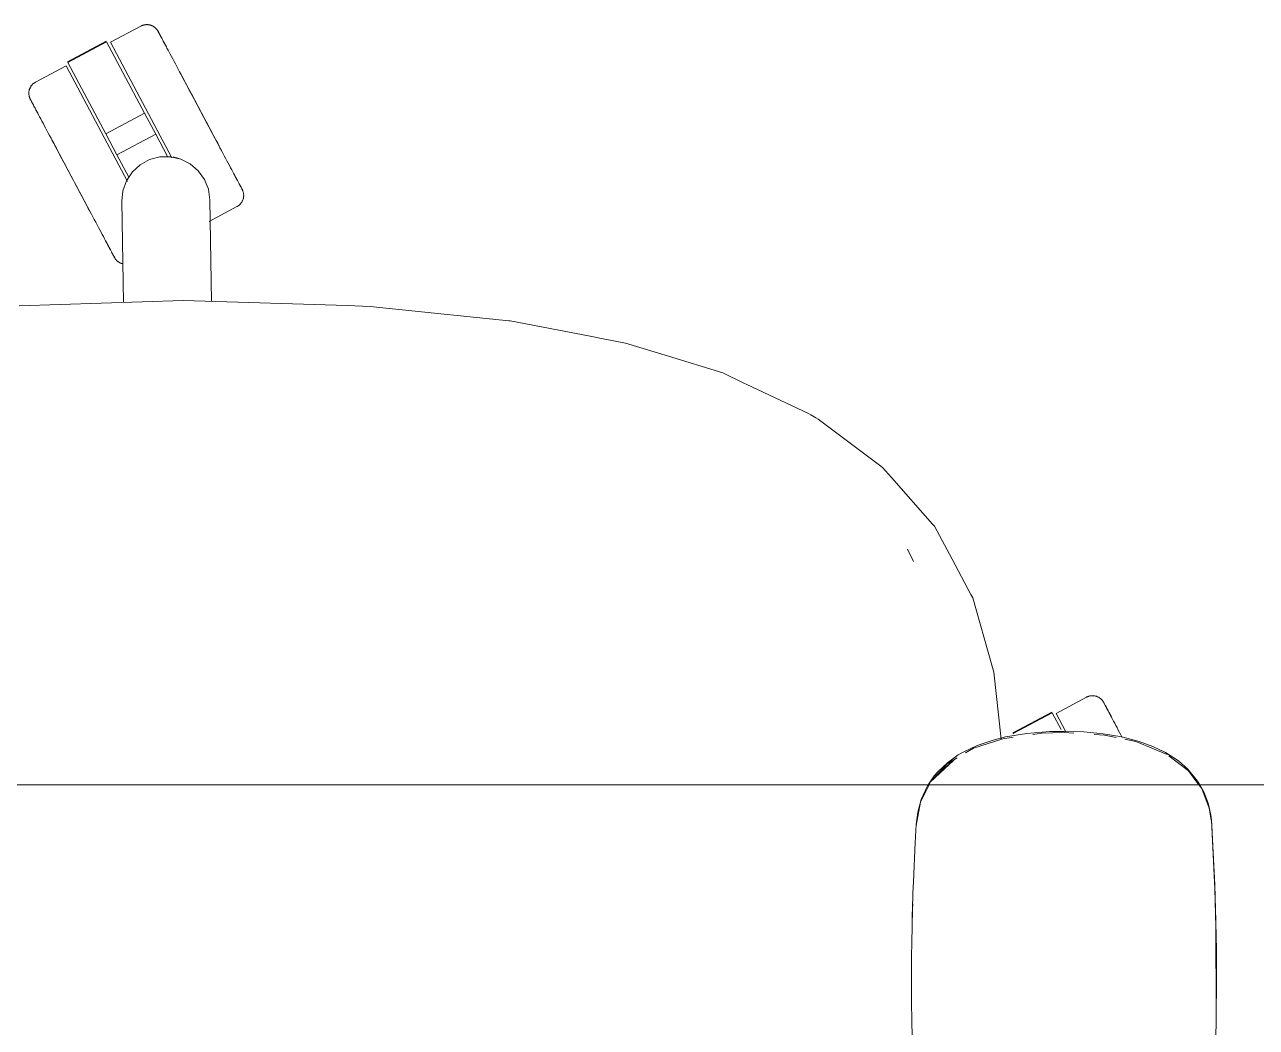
# Model space of a CAD drawing. Header units: millimetres. Extents: x 90978 to 295199, y -4084 to 97293.
# Drawn here: x 167384.1 to 167775.6, y 20077.4 to 20396.2 of the extents above; entities that cross this region are included whole.
import ezdxf

# ---------------------------------------------------------------- set-up
doc = ezdxf.new("R2010")
doc.units = ezdxf.units.MM
doc.header["$MEASUREMENT"] = 0
doc.layers.add('G-IMPT', color=8, linetype='CONTINUOUS', lineweight=9)
doc.layers.add('I-FURN', color=8, linetype='CONTINUOUS', lineweight=9)

msp = doc.modelspace()

# ---------------------------------------------------------------- linework, layer by layer
at = {"layer": 'G-IMPT'}
for p, q in [((167382.3, 20306.78), (167434.49, 20308.48)), ((167434.49, 20308.48), (167486.65, 20306.87)), ((167486.65, 20306.87), (167493.91, 20306.64)), ((167500.98, 20305.91), (167493.91, 20306.64)), ((167537.97, 20302.09), (167500.98, 20305.91)), ((167537.97, 20302.09), (167538.43, 20302)), ((167563.81, 20297.13), (167538.43, 20302)), ((167563.81, 20297.13), (167567.48, 20296.43)), ((167575.08, 20294.97), (167567.48, 20296.43)), ((167588.69, 20290.78), (167575.08, 20294.97)), ((167605.96, 20285.46), (167588.69, 20290.78)), ((167605.96, 20285.46), (167612.72, 20282.27)), ((167613.64, 20281.83), (167612.72, 20282.27)), ((167633.28, 20272.57), (167613.64, 20281.83)), ((167633.28, 20272.57), (167633.99, 20272.14)), ((167635.56, 20271.2), (167633.99, 20272.14)), ((167636.34, 20270.74), (167635.56, 20271.2)), ((167636.34, 20270.74), (167655.83, 20256.17)), ((167655.83, 20256.17), (167656.8, 20255.45)), ((167659.67, 20252.19), (167656.8, 20255.45)), ((167659.67, 20252.19), (167672.69, 20237.4)), ((167672.69, 20237.4), (167673.28, 20236.74)), ((167678.86, 20226.3), (167673.28, 20236.74)), ((167664.66, 20229.44), (167666.62, 20225.55)), ((167664.66, 20229.44), (167665.84, 20227.14)), ((167665.84, 20227.14), (167666.62, 20225.55)), ((167684.87, 20215.07), (167678.86, 20226.3)), ((167685.47, 20213.95), (167684.87, 20215.07)), ((167691.47, 20192.61), (167685.47, 20213.95)), ((167691.47, 20192.61), (167692.11, 20190.35)), ((167694.52, 20169.07), (167692.11, 20190.35)), ((167695.87, 20169.74), (167702.63, 20170.85)), ((167709.95, 20171.43), (167702.63, 20170.85)), ((167707.29, 20170.91), (167704.51, 20170.52)), ((167707.29, 20170.91), (167714.45, 20171.14)), ((167709.95, 20171.43), (167714.45, 20171.52)), ((167714.45, 20171.52), (167720.79, 20171.34)), ((167717.56, 20170.95), (167714.45, 20171.14)), ((167726.94, 20170.77), (167720.79, 20171.34)), ((167726.94, 20170.77), (167732.87, 20169.77)), ((167686.86, 20167.02), (167682.22, 20164.81)), ((167695.03, 20169.19), (167685.64, 20166.16)), ((167691.94, 20168.76), (167686.86, 20167.02)), ((167691.94, 20168.76), (167695.87, 20169.74)), ((167698.32, 20169.65), (167695.03, 20169.19)), ((167727.28, 20170.36), (167724.08, 20170.56)), ((167731, 20169.6), (167727.28, 20170.36)), ((167738.35, 20168.34), (167732.87, 20169.77)), ((167737.24, 20168.32), (167733.78, 20169.03)), ((167737.24, 20168.32), (167742.87, 20165.99)), ((167738.35, 20168.34), (167742.69, 20166.76)), ((167746.76, 20164.77), (167742.69, 20166.76)), ((167680.49, 20163.08), (167677.34, 20161.19)), ((167677.39, 20161.56), (167680.85, 20164.01)), ((167682.22, 20164.81), (167680.85, 20164.01)), ((167685.64, 20166.16), (167683.18, 20164.69)), ((167747.26, 20164.15), (167742.87, 20165.99)), ((167746.76, 20164.77), (167750.81, 20162.12)), ((167754.05, 20158.93), (167747.74, 20163.78)), ((167679.42, 20162.39), (167672.03, 20155.49)), ((167677.34, 20161.19), (167672.03, 20155.49)), ((167677.8, 20160.98), (167674.26, 20157.9)), ((167674.34, 20158.7), (167677.39, 20161.56)), ((167679.42, 20162.39), (167677.95, 20161.11)), ((167750.81, 20162.12), (167753.85, 20159.45)), ((167756.93, 20155.71), (167753.85, 20159.45)), ((167757.32, 20154.52), (167754.05, 20158.93)), ((167671.01, 20154.16), (167673.21, 20157.38)), ((167671.62, 20154.65), (167672.03, 20155.49)), ((167672.03, 20155.49), (167674.26, 20157.9)), ((167674.34, 20158.7), (167673.21, 20157.38)), ((167757.61, 20154.52), (167756.93, 20155.71)), ((167670.93, 20153.25), (167668.82, 20148.99)), ((167671.01, 20154.16), (167669.02, 20149.83)), ((167670.93, 20153.25), (167671.55, 20154.52)), ((167758.21, 20153.31), (167757.32, 20154.52)), ((167758.88, 20152.28), (167757.61, 20154.52)), ((167760.63, 20147.11), (167758.21, 20153.31)), ((167758.88, 20152.28), (167760.28, 20148.64)), ((167668.82, 20148.99), (167667.45, 20141.64)), ((167667.95, 20145.88), (167669.02, 20149.83)), ((167760.64, 20147.29), (167760.28, 20148.64)), ((167760.63, 20147.11), (167761.21, 20143.27)), ((167760.64, 20147.29), (167761.09, 20144.9)), ((167667.45, 20141.87), (167667.95, 20145.88)), ((167761.34, 20143.25), (167761.09, 20144.9)), ((167762.39, 20122.68), (167761.34, 20143.25)), ((167762.43, 20121.47), (167761.34, 20143.25)), ((167761.34, 20143.25), (167761.45, 20141.64)), ((167667.17, 20136.2), (167667.45, 20141.87)), ((167762.43, 20121.47), (167761.45, 20141.64)), ((167667.17, 20136.2), (167666.56, 20123.64)), ((167666.43, 20120.1), (167666.56, 20123.64)), ((167666.05, 20104.43), (167666.43, 20120.1)), ((167762.89, 20101.28), (167762.39, 20122.68)), ((167762.73, 20111.11), (167762.39, 20122.68)), ((167762.39, 20122.68), (167762.43, 20121.47)), ((167762.89, 20101.28), (167762.43, 20121.47)), ((167666.37, 20116.7), (167666.23, 20113.37)), ((167666.23, 20111.16), (167666.23, 20113.37)), ((167762.85, 20081.09), (167762.73, 20111.11)), ((167762.89, 20101.28), (167762.73, 20111.11)), ((167762.73, 20111.11), (167762.94, 20091.89)), ((167666.05, 20104.43), (167666, 20099.92)), ((167762.87, 20103.32), (167762.8, 20105.23)), ((167762.85, 20101.28), (167762.87, 20103.32)), ((167762.85, 20081.09), (167762.89, 20101.28)), ((167666, 20099.92), (167666.01, 20085.2)), ((167762.85, 20081.09), (167762.94, 20091.89)), ((167666.08, 20079.73), (167666.01, 20085.2)), ((167762.85, 20081.09), (167762.68, 20072.68)), ((167666.08, 20079.73), (167666.37, 20067.43))]:
    msp.add_line(p, q, dxfattribs=at)
at = {"layer": 'I-FURN'}
for p, q in [((167421.06, 20395.75), (167411.37, 20390.6)), ((167421.06, 20395.75), (167421.2, 20395.82)), ((167421.2, 20395.82), (167421.35, 20395.89)), ((167421.35, 20395.89), (167421.5, 20395.95)), ((167421.5, 20395.95), (167421.65, 20396)), ((167421.65, 20396), (167421.8, 20396.05)), ((167421.8, 20396.05), (167421.96, 20396.09)), ((167421.96, 20396.09), (167422.11, 20396.13)), ((167422.11, 20396.13), (167422.27, 20396.16)), ((167422.27, 20396.16), (167422.43, 20396.19)), ((167422.43, 20396.19), (167422.59, 20396.2)), ((167422.59, 20396.2), (167422.75, 20396.21)), ((167422.75, 20396.21), (167422.91, 20396.22)), ((167422.91, 20396.22), (167423.08, 20396.22)), ((167423.08, 20396.22), (167423.24, 20396.21)), ((167423.24, 20396.21), (167423.4, 20396.19)), ((167423.4, 20396.19), (167423.56, 20396.17)), ((167423.56, 20396.17), (167423.72, 20396.15)), ((167423.72, 20396.15), (167423.87, 20396.11)), ((167423.87, 20396.11), (167424.03, 20396.07)), ((167424.03, 20396.07), (167424.18, 20396.03)), ((167424.18, 20396.03), (167424.34, 20395.97)), ((167424.34, 20395.97), (167424.49, 20395.91)), ((167424.49, 20395.91), (167424.63, 20395.85)), ((167424.63, 20395.85), (167424.78, 20395.78)), ((167424.78, 20395.78), (167424.92, 20395.7)), ((167424.92, 20395.7), (167425.06, 20395.62)), ((167425.06, 20395.62), (167425.2, 20395.53)), ((167425.2, 20395.53), (167425.33, 20395.44)), ((167425.33, 20395.44), (167425.46, 20395.34)), ((167425.46, 20395.34), (167425.58, 20395.24)), ((167425.58, 20395.24), (167425.7, 20395.13)), ((167425.7, 20395.13), (167425.82, 20395.02)), ((167425.82, 20395.02), (167425.93, 20394.9)), ((167425.93, 20394.9), (167426.03, 20394.78)), ((167426.03, 20394.78), (167426.13, 20394.66)), ((167426.13, 20394.66), (167426.23, 20394.53)), ((167426.23, 20394.53), (167426.32, 20394.4)), ((167426.32, 20394.4), (167426.41, 20394.26)), ((167426.41, 20394.26), (167426.49, 20394.12)), ((167426.49, 20394.12), (167426.51, 20394.08)), ((167426.51, 20394.08), (167426.52, 20394.06)), ((167426.51, 20394.07), (167426.51, 20394.08)), ((167426.53, 20394.03), (167426.51, 20394.07)), ((167426.52, 20394.06), (167426.55, 20394)), ((167426.58, 20393.95), (167426.53, 20394.03)), ((167426.55, 20394), (167426.6, 20393.9)), ((167426.64, 20393.83), (167426.58, 20393.95)), ((167426.6, 20393.9), (167426.68, 20393.76)), ((167426.73, 20393.67), (167426.64, 20393.83)), ((167426.68, 20393.76), (167426.77, 20393.58)), ((167410.05, 20390.95), (167397.69, 20384.38)), ((167397.78, 20384.21), (167410.14, 20390.78)), ((167410.14, 20390.78), (167422.22, 20368.07)), ((167411.37, 20390.6), (167430.89, 20353.88)), ((167426.83, 20393.47), (167426.73, 20393.67)), ((167426.77, 20393.58), (167426.89, 20393.36)), ((167426.96, 20393.23), (167426.83, 20393.47)), ((167426.89, 20393.36), (167427.03, 20393.1)), ((167427.11, 20392.95), (167426.96, 20393.23)), ((167427.03, 20393.1), (167427.19, 20392.8)), ((167427.28, 20392.63), (167427.11, 20392.95)), ((167427.19, 20392.8), (167427.36, 20392.47)), ((167427.47, 20392.27), (167427.28, 20392.63)), ((167427.36, 20392.47), (167427.56, 20392.1)), ((167427.68, 20391.88), (167427.47, 20392.27)), ((167427.56, 20392.1), (167427.78, 20391.69)), ((167427.91, 20391.45), (167427.68, 20391.88)), ((167427.78, 20391.69), (167428.02, 20391.24)), ((167428.15, 20390.98), (167427.91, 20391.45)), ((167428.02, 20391.24), (167428.27, 20390.76)), ((167428.42, 20390.48), (167428.15, 20390.98)), ((167428.27, 20390.76), (167428.55, 20390.24)), ((167428.7, 20389.95), (167428.42, 20390.48)), ((167428.55, 20390.24), (167428.84, 20389.69)), ((167429.01, 20389.38), (167428.7, 20389.95)), ((167428.84, 20389.69), (167429.15, 20389.11)), ((167429.33, 20388.78), (167429.01, 20389.38)), ((167429.66, 20388.14), (167429.33, 20388.78)), ((167430.02, 20387.48), (167429.66, 20388.14)), ((167430.39, 20386.79), (167430.02, 20387.48)), ((167430.77, 20386.06), (167430.39, 20386.79)), ((167431.17, 20385.31), (167430.77, 20386.06)), ((167397.24, 20383.09), (167387.56, 20377.94)), ((167397.24, 20383.09), (167416.78, 20346.34)), ((167409.85, 20361.5), (167397.78, 20384.21)), ((167431.58, 20384.54), (167431.17, 20385.31)), ((167432.01, 20383.74), (167431.58, 20384.54)), ((167432.45, 20382.91), (167432.01, 20383.74)), ((167432.9, 20382.07), (167432.45, 20382.91)), ((167433.36, 20381.2), (167432.9, 20382.07)), ((167433.83, 20380.31), (167433.36, 20381.2)), ((167434.31, 20379.4), (167433.83, 20380.31)), ((167434.05, 20379.9), (167434.54, 20378.98)), ((167434.8, 20378.48), (167434.31, 20379.4)), ((167434.54, 20378.98), (167435.03, 20378.05)), ((167435.3, 20377.54), (167434.8, 20378.48)), ((167385.42, 20374.5), (167385.43, 20374.66)), ((167385.42, 20374.34), (167385.42, 20374.5)), ((167385.42, 20374.18), (167385.42, 20374.34)), ((167385.44, 20374.02), (167385.42, 20374.18)), ((167385.43, 20374.66), (167385.45, 20374.82)), ((167385.45, 20374.82), (167385.47, 20374.98)), ((167385.47, 20374.98), (167385.49, 20375.14)), ((167385.49, 20375.14), (167385.53, 20375.3)), ((167385.53, 20375.3), (167385.57, 20375.46)), ((167385.57, 20375.46), (167385.61, 20375.61)), ((167385.61, 20375.61), (167385.67, 20375.76)), ((167385.67, 20375.76), (167385.72, 20375.91)), ((167385.72, 20375.91), (167385.79, 20376.06)), ((167385.79, 20376.06), (167385.86, 20376.21)), ((167385.86, 20376.21), (167385.94, 20376.35)), ((167385.94, 20376.35), (167386.02, 20376.49)), ((167386.02, 20376.49), (167386.1, 20376.62)), ((167386.1, 20376.62), (167386.2, 20376.76)), ((167386.2, 20376.76), (167386.29, 20376.88)), ((167386.29, 20376.88), (167386.4, 20377.01)), ((167386.4, 20377.01), (167386.51, 20377.13)), ((167386.51, 20377.13), (167386.62, 20377.24)), ((167386.62, 20377.24), (167386.73, 20377.35)), ((167386.73, 20377.35), (167386.86, 20377.46)), ((167386.86, 20377.46), (167386.98, 20377.56)), ((167386.98, 20377.56), (167387.11, 20377.66)), ((167387.11, 20377.66), (167387.24, 20377.75)), ((167387.24, 20377.75), (167387.38, 20377.83)), ((167387.38, 20377.83), (167387.52, 20377.91)), ((167387.52, 20377.91), (167387.56, 20377.94)), ((167435.03, 20378.05), (167435.53, 20377.11)), ((167435.81, 20376.59), (167435.3, 20377.54)), ((167435.53, 20377.11), (167436.04, 20376.15)), ((167436.32, 20375.63), (167435.81, 20376.59)), ((167436.04, 20376.15), (167436.56, 20375.18)), ((167436.84, 20374.65), (167436.32, 20375.63)), ((167436.56, 20375.18), (167437.08, 20374.2)), ((167437.36, 20373.67), (167436.84, 20374.65)), ((167437.08, 20374.2), (167437.6, 20373.22)), ((167385.45, 20373.86), (167385.44, 20374.02)), ((167385.48, 20373.7), (167385.45, 20373.86)), ((167385.51, 20373.54), (167385.48, 20373.7)), ((167385.54, 20373.39), (167385.51, 20373.54)), ((167385.59, 20373.23), (167385.54, 20373.39)), ((167385.64, 20373.08), (167385.59, 20373.23)), ((167385.69, 20372.92), (167385.64, 20373.08)), ((167385.75, 20372.78), (167385.69, 20372.92)), ((167385.82, 20372.63), (167385.75, 20372.78)), ((167385.89, 20372.48), (167385.82, 20372.63)), ((167385.92, 20372.44), (167385.89, 20372.48)), ((167385.89, 20372.48), (167385.89, 20372.48)), ((167385.89, 20372.48), (167385.9, 20372.46)), ((167385.9, 20372.46), (167385.93, 20372.4)), ((167385.96, 20372.36), (167385.92, 20372.44)), ((167385.93, 20372.4), (167385.99, 20372.3)), ((167386.03, 20372.23), (167385.96, 20372.36)), ((167385.99, 20372.3), (167386.06, 20372.16)), ((167386.11, 20372.07), (167386.03, 20372.23)), ((167386.06, 20372.16), (167386.16, 20371.98)), ((167386.22, 20371.87), (167386.11, 20372.07)), ((167386.16, 20371.98), (167386.27, 20371.76)), ((167386.35, 20371.63), (167386.22, 20371.87)), ((167386.27, 20371.76), (167386.41, 20371.51)), ((167386.5, 20371.35), (167386.35, 20371.63)), ((167386.41, 20371.51), (167386.57, 20371.21)), ((167386.66, 20371.03), (167386.5, 20371.35)), ((167386.57, 20371.21), (167386.75, 20370.87)), ((167386.85, 20370.68), (167386.66, 20371.03)), ((167386.75, 20370.87), (167386.95, 20370.5)), ((167387.06, 20370.28), (167386.85, 20370.68)), ((167386.95, 20370.5), (167387.16, 20370.09)), ((167387.29, 20369.85), (167387.06, 20370.28)), ((167437.89, 20372.68), (167437.36, 20373.67)), ((167437.6, 20373.22), (167438.13, 20372.22)), ((167438.42, 20371.68), (167437.89, 20372.68)), ((167438.13, 20372.22), (167438.66, 20371.22)), ((167438.95, 20370.68), (167438.42, 20371.68)), ((167438.66, 20371.22), (167439.19, 20370.22)), ((167439.48, 20369.68), (167438.95, 20370.68)), ((167387.16, 20370.09), (167387.4, 20369.64)), ((167387.54, 20369.39), (167387.29, 20369.85)), ((167387.4, 20369.64), (167387.66, 20369.16)), ((167387.8, 20368.89), (167387.54, 20369.39)), ((167387.66, 20369.16), (167387.93, 20368.65)), ((167388.09, 20368.35), (167387.8, 20368.89)), ((167387.93, 20368.65), (167388.23, 20368.09)), ((167388.39, 20367.78), (167388.09, 20368.35)), ((167388.23, 20368.09), (167388.54, 20367.51)), ((167388.54, 20367.51), (167388.86, 20366.89)), ((167388.86, 20366.89), (167389.21, 20366.25)), ((167409.85, 20361.5), (167422.22, 20368.07)), ((167422.22, 20368.07), (167425.75, 20361.43)), ((167439.19, 20370.22), (167439.73, 20369.21)), ((167440.02, 20368.67), (167439.48, 20369.68)), ((167439.73, 20369.21), (167440.26, 20368.21)), ((167440.55, 20367.67), (167440.02, 20368.67)), ((167440.26, 20368.21), (167440.8, 20367.21)), ((167441.09, 20366.66), (167440.55, 20367.67)), ((167440.8, 20367.21), (167441.33, 20366.2)), ((167441.62, 20365.66), (167441.09, 20366.66)), ((167389.21, 20366.25), (167389.57, 20365.57)), ((167389.57, 20365.57), (167389.95, 20364.86)), ((167389.95, 20364.86), (167390.34, 20364.13)), ((167390.34, 20364.13), (167390.74, 20363.36)), ((167390.74, 20363.36), (167391.16, 20362.58)), ((167391.16, 20362.58), (167391.59, 20361.76)), ((167441.33, 20366.2), (167441.86, 20365.21)), ((167442.14, 20364.67), (167441.62, 20365.66)), ((167441.86, 20365.21), (167442.39, 20364.22)), ((167442.67, 20363.68), (167442.14, 20364.67)), ((167442.39, 20364.22), (167442.91, 20363.23)), ((167443.19, 20362.7), (167442.67, 20363.68)), ((167442.91, 20363.23), (167443.43, 20362.26)), ((167443.71, 20361.74), (167443.19, 20362.7)), ((167391.59, 20361.76), (167392.04, 20360.93)), ((167392.28, 20360.47), (167391.83, 20361.32)), ((167392.04, 20360.93), (167392.49, 20360.07)), ((167392.74, 20359.6), (167392.28, 20360.47)), ((167392.49, 20360.07), (167392.96, 20359.2)), ((167393.21, 20358.71), (167392.74, 20359.6)), ((167392.96, 20359.2), (167393.43, 20358.3)), ((167393.7, 20357.81), (167393.21, 20358.71)), ((167413.38, 20354.86), (167409.85, 20361.5)), ((167413.38, 20354.86), (167425.75, 20361.43)), ((167425.75, 20361.43), (167429.54, 20354.29)), ((167443.43, 20362.26), (167443.94, 20361.29)), ((167444.21, 20360.78), (167443.71, 20361.74)), ((167443.94, 20361.29), (167444.45, 20360.34)), ((167444.72, 20359.83), (167444.21, 20360.78)), ((167444.45, 20360.34), (167444.94, 20359.41)), ((167445.21, 20358.91), (167444.72, 20359.83)), ((167444.94, 20359.41), (167445.44, 20358.48)), ((167445.7, 20357.99), (167445.21, 20358.91)), ((167393.43, 20358.3), (167393.92, 20357.39)), ((167394.19, 20356.89), (167393.7, 20357.81)), ((167393.92, 20357.39), (167394.41, 20356.46)), ((167394.68, 20355.95), (167394.19, 20356.89)), ((167394.41, 20356.46), (167394.92, 20355.51)), ((167395.19, 20355), (167394.68, 20355.95)), ((167394.92, 20355.51), (167395.43, 20354.55)), ((167395.7, 20354.03), (167395.19, 20355)), ((167417.18, 20347.71), (167413.38, 20354.86)), ((167445.44, 20358.48), (167445.92, 20357.58)), ((167446.17, 20357.1), (167445.7, 20357.99)), ((167445.92, 20357.58), (167446.39, 20356.69)), ((167446.64, 20356.22), (167446.17, 20357.1)), ((167446.39, 20356.69), (167446.85, 20355.82)), ((167447.09, 20355.36), (167446.64, 20356.22)), ((167446.85, 20355.82), (167447.3, 20354.97)), ((167447.54, 20354.53), (167447.09, 20355.36)), ((167395.43, 20354.55), (167395.94, 20353.59)), ((167396.22, 20353.06), (167395.7, 20354.03)), ((167395.94, 20353.59), (167396.46, 20352.61)), ((167396.74, 20352.08), (167396.22, 20353.06)), ((167396.46, 20352.61), (167396.99, 20351.62)), ((167397.27, 20351.08), (167396.74, 20352.08)), ((167396.99, 20351.62), (167397.51, 20350.63)), ((167397.8, 20350.09), (167397.27, 20351.08)), ((167418.32, 20349.39), (167420.81, 20351.67)), ((167420.81, 20351.67), (167423.77, 20353.29)), ((167423.77, 20353.29), (167427.03, 20354.16)), ((167427.03, 20354.16), (167430.4, 20354.22)), ((167430.4, 20354.22), (167433.69, 20353.47)), ((167433.69, 20353.47), (167436.7, 20351.95)), ((167436.7, 20351.95), (167439.27, 20349.76)), ((167447.97, 20353.71), (167447.54, 20354.53)), ((167448.39, 20352.93), (167447.97, 20353.71)), ((167448.79, 20352.17), (167448.39, 20352.93)), ((167449.19, 20351.43), (167448.79, 20352.17)), ((167449.56, 20350.72), (167449.19, 20351.43)), ((167449.92, 20350.05), (167449.56, 20350.72)), ((167397.51, 20350.63), (167398.05, 20349.63)), ((167398.33, 20349.09), (167397.8, 20350.09)), ((167398.05, 20349.63), (167398.58, 20348.62)), ((167398.87, 20348.08), (167398.33, 20349.09)), ((167398.58, 20348.62), (167399.11, 20347.62)), ((167399.4, 20347.08), (167398.87, 20348.08)), ((167399.11, 20347.62), (167399.65, 20346.61)), ((167399.94, 20346.07), (167399.4, 20347.08)), ((167416.46, 20346.58), (167418.32, 20349.39)), ((167439.27, 20349.76), (167441.23, 20347.02)), ((167441.23, 20347.02), (167442.48, 20343.88)), ((167450.27, 20349.4), (167449.92, 20350.05)), ((167450.59, 20348.78), (167450.27, 20349.4)), ((167450.9, 20348.2), (167450.59, 20348.78)), ((167450.74, 20348.51), (167451.04, 20347.94)), ((167451.2, 20347.65), (167450.9, 20348.2)), ((167451.04, 20347.94), (167451.33, 20347.4)), ((167451.47, 20347.13), (167451.2, 20347.65)), ((167451.33, 20347.4), (167451.59, 20346.9)), ((167451.73, 20346.65), (167451.47, 20347.13)), ((167451.59, 20346.9), (167451.84, 20346.44)), ((167399.65, 20346.61), (167400.18, 20345.61)), ((167400.47, 20345.07), (167399.94, 20346.07)), ((167400.18, 20345.61), (167400.71, 20344.61)), ((167401, 20344.07), (167400.47, 20345.07)), ((167400.71, 20344.61), (167401.24, 20343.61)), ((167401.53, 20343.08), (167401, 20344.07)), ((167401.24, 20343.61), (167401.77, 20342.62)), ((167402.05, 20342.09), (167401.53, 20343.08)), ((167414.97, 20340.06), (167415.32, 20343.41)), ((167415.32, 20343.41), (167416.46, 20346.58)), ((167442.48, 20343.88), (167442.95, 20340.54)), ((167451.97, 20346.2), (167451.73, 20346.65)), ((167451.84, 20346.44), (167452.07, 20346.01)), ((167452.18, 20345.79), (167451.97, 20346.2)), ((167452.07, 20346.01), (167452.28, 20345.61)), ((167452.38, 20345.42), (167452.18, 20345.79)), ((167452.28, 20345.61), (167452.47, 20345.26)), ((167452.56, 20345.08), (167452.38, 20345.42)), ((167452.47, 20345.26), (167452.64, 20344.94)), ((167452.72, 20344.79), (167452.56, 20345.08)), ((167452.64, 20344.94), (167452.78, 20344.66)), ((167452.86, 20344.53), (167452.72, 20344.79)), ((167452.78, 20344.66), (167452.91, 20344.42)), ((167452.97, 20344.31), (167452.86, 20344.53)), ((167452.91, 20344.42), (167453.02, 20344.22)), ((167453.07, 20344.13), (167452.97, 20344.31)), ((167453.02, 20344.22), (167453.11, 20344.06)), ((167453.14, 20343.99), (167453.07, 20344.13)), ((167453.11, 20344.06), (167453.17, 20343.94)), ((167453.2, 20343.89), (167453.14, 20343.99)), ((167453.17, 20343.94), (167453.21, 20343.85)), ((167453.23, 20343.83), (167453.2, 20343.89)), ((167453.21, 20343.85), (167453.24, 20343.81)), ((167453.24, 20343.81), (167453.23, 20343.83)), ((167453.24, 20343.81), (167453.31, 20343.66)), ((167453.24, 20343.81), (167453.24, 20343.81)), ((167453.31, 20343.66), (167453.38, 20343.52)), ((167453.38, 20343.52), (167453.44, 20343.37)), ((167453.44, 20343.37), (167453.49, 20343.22)), ((167453.49, 20343.22), (167453.54, 20343.06)), ((167453.54, 20343.06), (167453.59, 20342.91)), ((167453.59, 20342.91), (167453.62, 20342.75)), ((167401.77, 20342.62), (167402.29, 20341.64)), ((167402.57, 20341.11), (167402.05, 20342.09)), ((167402.29, 20341.64), (167402.81, 20340.66)), ((167403.09, 20340.14), (167402.57, 20341.11)), ((167402.81, 20340.66), (167403.32, 20339.7)), ((167403.6, 20339.18), (167403.09, 20340.14)), ((167403.32, 20339.7), (167403.83, 20338.75)), ((167404.1, 20338.24), (167403.6, 20339.18)), ((167415.53, 20307.86), (167414.97, 20340.06)), ((167442.95, 20340.54), (167443.51, 20308.2)), ((167452.4, 20338.94), (167452.28, 20338.83)), ((167452.51, 20339.05), (167452.4, 20338.94)), ((167452.63, 20339.16), (167452.51, 20339.05)), ((167452.73, 20339.28), (167452.63, 20339.16)), ((167452.84, 20339.41), (167452.73, 20339.28)), ((167452.93, 20339.54), (167452.84, 20339.41)), ((167453.03, 20339.67), (167452.93, 20339.54)), ((167453.11, 20339.8), (167453.03, 20339.67)), ((167453.2, 20339.94), (167453.11, 20339.8)), ((167453.27, 20340.08), (167453.2, 20339.94)), ((167453.34, 20340.23), (167453.27, 20340.08)), ((167453.41, 20340.38), (167453.34, 20340.23)), ((167453.46, 20340.53), (167453.41, 20340.38)), ((167453.52, 20340.68), (167453.46, 20340.53)), ((167453.56, 20340.83), (167453.52, 20340.68)), ((167453.6, 20340.99), (167453.56, 20340.83)), ((167453.64, 20341.15), (167453.6, 20340.99)), ((167453.62, 20342.75), (167453.65, 20342.59)), ((167453.66, 20341.31), (167453.64, 20341.15)), ((167453.65, 20342.59), (167453.68, 20342.43)), ((167453.69, 20341.47), (167453.66, 20341.31)), ((167453.68, 20342.43), (167453.69, 20342.27)), ((167453.69, 20342.27), (167453.71, 20342.11)), ((167453.7, 20341.63), (167453.69, 20341.47)), ((167453.71, 20341.79), (167453.7, 20341.63)), ((167453.71, 20342.11), (167453.71, 20341.95)), ((167453.71, 20341.95), (167453.71, 20341.79)), ((167403.83, 20338.75), (167404.33, 20337.81)), ((167404.6, 20337.31), (167404.1, 20338.24)), ((167404.33, 20337.81), (167404.82, 20336.89)), ((167405.08, 20336.4), (167404.6, 20337.31)), ((167404.82, 20336.89), (167405.3, 20335.98)), ((167405.3, 20335.98), (167405.77, 20335.09)), ((167405.77, 20335.09), (167406.23, 20334.23)), ((167442.73, 20333.65), (167451.57, 20338.36)), ((167451.61, 20338.38), (167451.57, 20338.36)), ((167451.75, 20338.46), (167451.61, 20338.38)), ((167451.89, 20338.54), (167451.75, 20338.46)), ((167452.02, 20338.63), (167451.89, 20338.54)), ((167452.15, 20338.73), (167452.02, 20338.63)), ((167452.28, 20338.83), (167452.15, 20338.73)), ((167406.23, 20334.23), (167406.68, 20333.38)), ((167406.68, 20333.38), (167407.12, 20332.55)), ((167407.12, 20332.55), (167407.55, 20331.75)), ((167407.55, 20331.75), (167407.96, 20330.98)), ((167407.96, 20330.98), (167408.36, 20330.23)), ((167408.36, 20330.23), (167408.74, 20329.51)), ((167408.74, 20329.51), (167409.11, 20328.81)), ((167409.11, 20328.81), (167409.47, 20328.15)), ((167409.47, 20328.15), (167409.8, 20327.51)), ((167409.8, 20327.51), (167410.12, 20326.91)), ((167410.29, 20326.6), (167409.98, 20327.19)), ((167410.12, 20326.91), (167410.43, 20326.34)), ((167410.58, 20326.05), (167410.29, 20326.6)), ((167410.43, 20326.34), (167410.71, 20325.81)), ((167410.86, 20325.53), (167410.58, 20326.05)), ((167410.71, 20325.81), (167410.98, 20325.31)), ((167411.11, 20325.05), (167410.86, 20325.53)), ((167410.98, 20325.31), (167411.22, 20324.84)), ((167411.35, 20324.6), (167411.11, 20325.05)), ((167411.22, 20324.84), (167411.45, 20324.41)), ((167411.57, 20324.19), (167411.35, 20324.6)), ((167411.45, 20324.41), (167411.66, 20324.02)), ((167411.77, 20323.82), (167411.57, 20324.19)), ((167411.66, 20324.02), (167411.85, 20323.66)), ((167411.94, 20323.49), (167411.77, 20323.82)), ((167411.85, 20323.66), (167412.02, 20323.35)), ((167412.1, 20323.19), (167411.94, 20323.49)), ((167412.02, 20323.35), (167412.17, 20323.07)), ((167412.24, 20322.93), (167412.1, 20323.19)), ((167412.17, 20323.07), (167412.3, 20322.83)), ((167412.36, 20322.71), (167412.24, 20322.93)), ((167412.3, 20322.83), (167412.4, 20322.62)), ((167412.45, 20322.53), (167412.36, 20322.71)), ((167412.4, 20322.62), (167412.49, 20322.46)), ((167412.53, 20322.39), (167412.45, 20322.53)), ((167412.49, 20322.46), (167412.55, 20322.34)), ((167412.58, 20322.29), (167412.53, 20322.39)), ((167412.55, 20322.34), (167412.6, 20322.26)), ((167412.61, 20322.23), (167412.58, 20322.29)), ((167412.6, 20322.26), (167412.62, 20322.22)), ((167412.62, 20322.21), (167412.61, 20322.23)), ((167412.62, 20322.22), (167412.62, 20322.21)), ((167412.64, 20322.17), (167412.62, 20322.21)), ((167412.72, 20322.03), (167412.64, 20322.17)), ((167412.81, 20321.9), (167412.72, 20322.03)), ((167412.9, 20321.76), (167412.81, 20321.9)), ((167413, 20321.63), (167412.9, 20321.76)), ((167413.1, 20321.51), (167413, 20321.63)), ((167413.2, 20321.39), (167413.1, 20321.51)), ((167413.32, 20321.27), (167413.2, 20321.39)), ((167413.43, 20321.16), (167413.32, 20321.27)), ((167413.55, 20321.05), (167413.43, 20321.16)), ((167413.67, 20320.95), (167413.55, 20321.05)), ((167413.8, 20320.85), (167413.67, 20320.95)), ((167413.94, 20320.76), (167413.8, 20320.85)), ((167414.07, 20320.67), (167413.94, 20320.76)), ((167414.21, 20320.59), (167414.07, 20320.67)), ((167414.35, 20320.51), (167414.21, 20320.59)), ((167414.5, 20320.44), (167414.35, 20320.51)), ((167414.64, 20320.38), (167414.5, 20320.44)), ((167414.79, 20320.32), (167414.64, 20320.38)), ((167414.95, 20320.27), (167414.79, 20320.32)), ((167415.1, 20320.22), (167414.95, 20320.27)), ((167415.26, 20320.18), (167415.1, 20320.22)), ((167721.6, 20182.39), (167711.92, 20177.24)), ((167721.6, 20182.39), (167721.75, 20182.46)), ((167721.75, 20182.46), (167721.89, 20182.53)), ((167721.89, 20182.53), (167722.04, 20182.59)), ((167722.04, 20182.59), (167722.19, 20182.64)), ((167722.19, 20182.64), (167722.35, 20182.69)), ((167722.35, 20182.69), (167722.5, 20182.74)), ((167722.5, 20182.74), (167722.66, 20182.77)), ((167722.66, 20182.77), (167722.82, 20182.8)), ((167722.82, 20182.8), (167722.98, 20182.83)), ((167722.98, 20182.83), (167723.14, 20182.84)), ((167723.14, 20182.84), (167723.3, 20182.86)), ((167723.3, 20182.86), (167723.46, 20182.86)), ((167723.46, 20182.86), (167723.62, 20182.86)), ((167723.62, 20182.86), (167723.78, 20182.85)), ((167723.78, 20182.85), (167723.94, 20182.84)), ((167723.94, 20182.84), (167724.1, 20182.81)), ((167724.1, 20182.81), (167724.26, 20182.79)), ((167724.26, 20182.79), (167724.42, 20182.75)), ((167724.42, 20182.75), (167724.57, 20182.71)), ((167724.57, 20182.71), (167724.73, 20182.67)), ((167724.73, 20182.67), (167724.88, 20182.61)), ((167724.88, 20182.61), (167725.03, 20182.56)), ((167725.03, 20182.56), (167725.18, 20182.49)), ((167725.18, 20182.49), (167725.32, 20182.42)), ((167725.32, 20182.42), (167725.47, 20182.34)), ((167725.47, 20182.34), (167725.61, 20182.26)), ((167725.61, 20182.26), (167725.74, 20182.18)), ((167725.74, 20182.18), (167725.87, 20182.08)), ((167725.87, 20182.08), (167726, 20181.99)), ((167726, 20181.99), (167726.13, 20181.88)), ((167726.13, 20181.88), (167726.25, 20181.78)), ((167726.25, 20181.78), (167726.36, 20181.66)), ((167726.36, 20181.66), (167726.47, 20181.55)), ((167726.47, 20181.55), (167726.58, 20181.42)), ((167726.58, 20181.42), (167726.68, 20181.3)), ((167726.68, 20181.3), (167726.78, 20181.17)), ((167726.78, 20181.17), (167726.87, 20181.04)), ((167726.87, 20181.04), (167726.95, 20180.9)), ((167726.95, 20180.9), (167727.03, 20180.76)), ((167727.03, 20180.76), (167727.05, 20180.72)), ((167727.05, 20180.72), (167727.06, 20180.7)), ((167727.06, 20180.72), (167727.05, 20180.72)), ((167727.08, 20180.67), (167727.06, 20180.72)), ((167727.06, 20180.7), (167727.1, 20180.64)), ((167727.12, 20180.59), (167727.08, 20180.67)), ((167727.1, 20180.64), (167727.15, 20180.54)), ((167727.19, 20180.47), (167727.12, 20180.59)), ((167727.15, 20180.54), (167727.22, 20180.4)), ((167727.27, 20180.31), (167727.19, 20180.47)), ((167727.22, 20180.4), (167727.32, 20180.22)), ((167727.38, 20180.11), (167727.27, 20180.31)), ((167727.32, 20180.22), (167727.44, 20180)), ((167727.51, 20179.87), (167727.38, 20180.11)), ((167727.44, 20180), (167727.57, 20179.74)), ((167727.66, 20179.59), (167727.51, 20179.87)), ((167727.57, 20179.74), (167727.73, 20179.45)), ((167727.83, 20179.27), (167727.66, 20179.59)), ((167727.73, 20179.45), (167727.91, 20179.11)), ((167728.01, 20178.91), (167727.83, 20179.27)), ((167727.91, 20179.11), (167728.11, 20178.74)), ((167728.22, 20178.52), (167728.01, 20178.91)), ((167728.11, 20178.74), (167728.33, 20178.33)), ((167728.45, 20178.09), (167728.22, 20178.52)), ((167710.6, 20177.59), (167698.23, 20171.02)), ((167698.32, 20170.85), (167710.69, 20177.42)), ((167710.69, 20177.42), (167713.5, 20172.13)), ((167711.92, 20177.24), (167714.91, 20171.61)), ((167728.33, 20178.33), (167728.56, 20177.88)), ((167728.7, 20177.63), (167728.45, 20178.09)), ((167728.56, 20177.88), (167728.82, 20177.4)), ((167728.97, 20177.12), (167728.7, 20177.63)), ((167728.82, 20177.4), (167729.09, 20176.88)), ((167729.25, 20176.59), (167728.97, 20177.12)), ((167729.09, 20176.88), (167729.39, 20176.33)), ((167729.55, 20176.02), (167729.25, 20176.59)), ((167729.39, 20176.33), (167729.7, 20175.75)), ((167729.87, 20175.42), (167729.55, 20176.02)), ((167730.21, 20174.78), (167729.87, 20175.42)), ((167730.56, 20174.12), (167730.21, 20174.78)), ((167698.38, 20170.75), (167698.32, 20170.85)), ((167730.93, 20173.43), (167730.56, 20174.12)), ((167731.32, 20172.7), (167730.93, 20173.43)), ((167731.71, 20171.95), (167731.32, 20172.7)), ((167732.13, 20171.18), (167731.71, 20171.95)), ((167732.55, 20170.38), (167732.13, 20171.18)), ((167732.99, 20169.55), (167732.55, 20170.38)), ((166640.25, 20154.52), (168240.25, 20154.52)), ((168240.25, 20154.52), (166640.25, 20154.52))]:
    msp.add_line(p, q, dxfattribs=at)
msp.add_arc((167428.95, 20340.49), 13.81, 72.664, 77.6527, dxfattribs=at)
msp.add_open_spline([(167431.32, 20354.1), (167431.75, 20354.02), (167432.17, 20353.92), (167432.59, 20353.8)], degree=3, dxfattribs=at)

doc.saveas('drawing.dxf')
